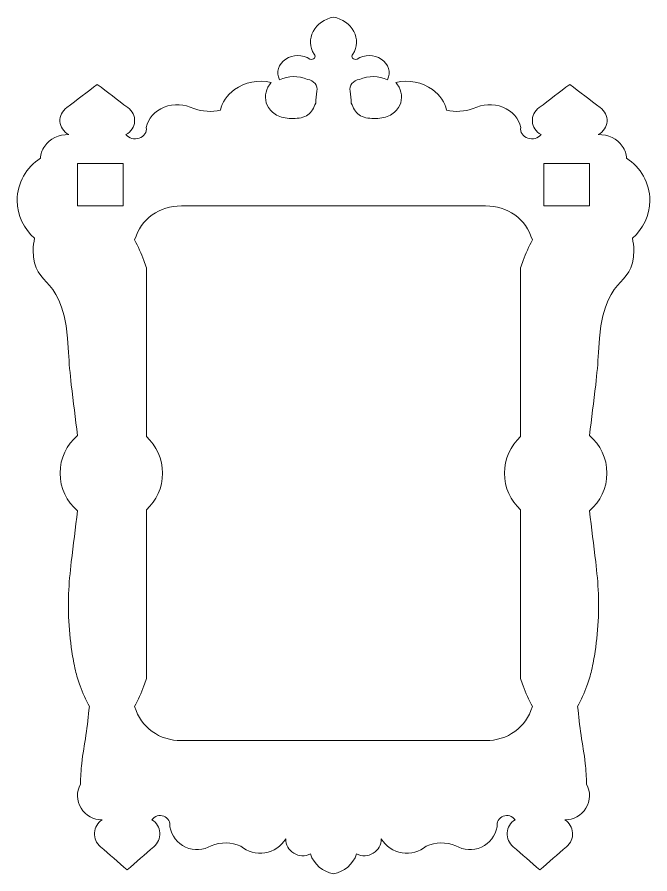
# Model space of a CAD drawing. Header units: centimetres. Extents: x -44 to 44, y -59 to 59.
# Drawn here: x -24.53 to -15.6, y -59.18 to -47.08 of the extents above; entities that cross this region are included whole.
import ezdxf

# ---------------------------------------------------------------- set-up
doc = ezdxf.new("R2010")
doc.units = ezdxf.units.CM
doc.header["$MEASUREMENT"] = 0
doc.layers.add('layer 1', color=7, linetype='Continuous')

msp = doc.modelspace()

# ---------------------------------------------------------------- linework, layer by layer
at = {"layer": 'layer 1', "color": 7, "lineweight": 9}
for points, knots in [([(-24.19573, -49.07488), (-24.39416, -49.20143), (-24.52543, -49.4211), (-24.52543, -49.67089), (-24.52543, -49.67089), (-24.52543, -49.88402), (-24.42984, -50.07518), (-24.27857, -50.20532), (-24.27857, -50.20532), (-24.29154, -50.25853), (-24.29844, -50.31407), (-24.29844, -50.37118), (-24.29844, -50.37118), (-24.29844, -50.95461), (-23.84779, -50.64278), (-23.79984, -51.81793), (-23.79984, -51.81793), (-23.79364, -51.96968), (-23.7783, -52.12097), (-23.76131, -52.27204), (-23.76131, -52.27204), (-23.73435, -52.51159), (-23.70326, -52.75058), (-23.67388, -52.98964), (-23.67388, -52.98964), (-23.82429, -53.11976), (-23.91924, -53.31036), (-23.91924, -53.52278), (-23.91924, -53.52278), (-23.91924, -53.73521), (-23.82429, -53.92581), (-23.67388, -54.05593), (-23.67388, -54.05593), (-23.70326, -54.29501), (-23.73435, -54.534), (-23.76131, -54.77353), (-23.76131, -54.77353), (-23.7783, -54.9246), (-23.79364, -55.07588), (-23.79984, -55.22764), (-23.79984, -55.22764), (-23.80421, -55.33474), (-23.80401, -55.44206), (-23.79984, -55.54926), (-23.79984, -55.54926), (-23.79345, -55.71326), (-23.7777, -55.87693), (-23.75304, -56.03912), (-23.75304, -56.03912), (-23.73939, -56.12899), (-23.72297, -56.21841), (-23.70212, -56.30698), (-23.70212, -56.30698), (-23.68459, -56.38133), (-23.66394, -56.45505), (-23.63777, -56.52664), (-23.63777, -56.52664), (-23.60119, -56.62678), (-23.55381, -56.72269), (-23.50644, -56.81863), (-23.50644, -56.81863), (-23.52058, -56.95337), (-23.53474, -57.08811), (-23.55459, -57.22215), (-23.55459, -57.22215), (-23.57426, -57.35498), (-23.59954, -57.48713), (-23.61373, -57.62051), (-23.61373, -57.62051), (-23.62408, -57.71768), (-23.62854, -57.81553), (-23.63301, -57.91337), (-23.63301, -57.91337), (-23.69132, -58.02304), (-23.68764, -58.14722), (-23.62288, -58.25329), (-23.62288, -58.25329), (-23.55814, -58.3593), (-23.44937, -58.41934), (-23.32513, -58.41756), (-23.32513, -58.41756), (-23.39029, -58.45864), (-23.42961, -58.52488), (-23.43448, -58.60172), (-23.43448, -58.60172), (-23.43936, -58.67858), (-23.40872, -58.74926), (-23.3493, -58.79824), (-23.3493, -58.79824), (-23.22418, -58.90712), (-23.09906, -59.01602), (-22.97394, -59.1249), (-22.97394, -59.1249), (-22.84881, -59.01602), (-22.72369, -58.90712), (-22.59857, -58.79824), (-22.59857, -58.79824), (-22.53913, -58.74926), (-22.50851, -58.67858), (-22.51339, -58.60172), (-22.51339, -58.60172), (-22.51826, -58.52488), (-22.55758, -58.45864), (-22.62272, -58.41756), (-22.62272, -58.41756), (-22.58458, -58.36215), (-22.52029, -58.34237), (-22.45759, -58.3668), (-22.45759, -58.3668), (-22.39491, -58.39121), (-22.36091, -58.44926), (-22.37029, -58.51588), (-22.37029, -58.51588), (-22.34764, -58.64498), (-22.26748, -58.74872), (-22.14827, -58.80326), (-22.14827, -58.80326), (-22.02906, -58.85777), (-21.89818, -58.85057), (-21.78568, -58.78324), (-21.78568, -58.78324), (-21.64952, -58.72928), (-21.50306, -58.73128), (-21.3684, -58.78883), (-21.3684, -58.78883), (-21.27274, -58.86998), (-21.15186, -58.90358), (-21.02807, -58.88336), (-21.02807, -58.88336), (-20.90428, -58.86315), (-20.80035, -58.79288), (-20.73549, -58.68553), (-20.73549, -58.68553), (-20.73561, -58.77068), (-20.69421, -58.84508), (-20.62174, -58.88981), (-20.62174, -58.88981), (-20.54929, -58.93453), (-20.46424, -58.93826), (-20.38817, -58.89994), (-20.38817, -58.89994), (-20.33443, -59.04752), (-20.21537, -59.14993), (-20.06143, -59.181), (-20.06143, -59.181), (-19.90749, -59.14993), (-19.78843, -59.04752), (-19.73469, -58.89994), (-19.73469, -58.89994), (-19.65861, -58.93826), (-19.57356, -58.93453), (-19.50111, -58.88981), (-19.50111, -58.88981), (-19.42864, -58.84508), (-19.38724, -58.77068), (-19.38737, -58.68553), (-19.38737, -58.68553), (-19.32251, -58.79288), (-19.21858, -58.86315), (-19.09479, -58.88336), (-19.09479, -58.88336), (-18.97099, -58.90358), (-18.85011, -58.86998), (-18.75446, -58.78883), (-18.75446, -58.78883), (-18.6198, -58.73128), (-18.47334, -58.72928), (-18.33718, -58.78324), (-18.33718, -58.78324), (-18.22468, -58.85057), (-18.09379, -58.85777), (-17.97459, -58.80326), (-17.97459, -58.80326), (-17.85538, -58.74872), (-17.77521, -58.64498), (-17.75256, -58.51588), (-17.75256, -58.51588), (-17.76195, -58.44926), (-17.72794, -58.39121), (-17.66526, -58.3668), (-17.66526, -58.3668), (-17.60256, -58.34237), (-17.53828, -58.36215), (-17.50014, -58.41756), (-17.50014, -58.41756), (-17.56528, -58.45864), (-17.6046, -58.52488), (-17.60946, -58.60172), (-17.60946, -58.60172), (-17.61435, -58.67858), (-17.58373, -58.74926), (-17.52429, -58.79824), (-17.52429, -58.79824), (-17.39916, -58.90712), (-17.27404, -59.01602), (-17.14892, -59.1249), (-17.14892, -59.1249), (-17.0238, -59.01602), (-16.89868, -58.90712), (-16.77356, -58.79824), (-16.77356, -58.79824), (-16.71414, -58.74926), (-16.68349, -58.67858), (-16.68838, -58.60172), (-16.68838, -58.60172), (-16.69324, -58.52488), (-16.73256, -58.45864), (-16.79773, -58.41756), (-16.79773, -58.41756), (-16.67349, -58.41934), (-16.56471, -58.3593), (-16.49998, -58.25329), (-16.49998, -58.25329), (-16.43522, -58.14722), (-16.43154, -58.02304), (-16.48984, -57.91337), (-16.48984, -57.91337), (-16.49432, -57.81553), (-16.49878, -57.71768), (-16.50913, -57.62051), (-16.50913, -57.62051), (-16.52331, -57.48713), (-16.5486, -57.35498), (-16.56827, -57.22215), (-16.56827, -57.22215), (-16.58811, -57.08811), (-16.60228, -56.95337), (-16.61642, -56.81863), (-16.61642, -56.81863), (-16.56904, -56.72269), (-16.52166, -56.62678), (-16.48509, -56.52664), (-16.48509, -56.52664), (-16.45892, -56.45505), (-16.43826, -56.38133), (-16.42074, -56.30698), (-16.42074, -56.30698), (-16.39989, -56.21841), (-16.38347, -56.12899), (-16.36982, -56.03912), (-16.36982, -56.03912), (-16.34516, -55.87693), (-16.32941, -55.71326), (-16.32302, -55.54926), (-16.32302, -55.54926), (-16.31884, -55.44206), (-16.31865, -55.33474), (-16.32302, -55.22764), (-16.32302, -55.22764), (-16.32921, -55.07588), (-16.34456, -54.9246), (-16.36155, -54.77353), (-16.36155, -54.77353), (-16.38851, -54.534), (-16.4196, -54.29501), (-16.44898, -54.05593), (-16.44898, -54.05593), (-16.29857, -53.92581), (-16.20362, -53.73521), (-16.20362, -53.52278), (-16.20362, -53.52278), (-16.20362, -53.31036), (-16.29857, -53.11976), (-16.44898, -52.98964), (-16.44898, -52.98964), (-16.4196, -52.75058), (-16.38851, -52.51159), (-16.36155, -52.27204), (-16.36155, -52.27204), (-16.34456, -52.12097), (-16.32921, -51.96968), (-16.32302, -51.81793), (-16.32302, -51.81793), (-16.27506, -50.64278), (-15.82442, -50.95461), (-15.82442, -50.37118), (-15.82442, -50.37118), (-15.82442, -50.31407), (-15.83132, -50.25853), (-15.84429, -50.20532), (-15.84429, -50.20532), (-15.69302, -50.07518), (-15.59743, -49.88402), (-15.59743, -49.67089), (-15.59743, -49.67089), (-15.59743, -49.4211), (-15.7287, -49.20143), (-15.92713, -49.07488), (-15.92713, -49.07488), (-15.92852, -49.01588), (-15.94815, -48.95734), (-15.98582, -48.90345), (-15.98582, -48.90345), (-16.05992, -48.7974), (-16.18438, -48.73738), (-16.32656, -48.73916), (-16.32656, -48.73916), (-16.25199, -48.69808), (-16.20699, -48.63182), (-16.20141, -48.555), (-16.20141, -48.555), (-16.19582, -48.47813), (-16.2309, -48.40746), (-16.29891, -48.35848), (-16.29891, -48.35848), (-16.44208, -48.2496), (-16.58526, -48.1407), (-16.72845, -48.03182), (-16.72845, -48.03182), (-16.87164, -48.1407), (-17.01482, -48.2496), (-17.15801, -48.35848), (-17.15801, -48.35848), (-17.22602, -48.40746), (-17.26108, -48.47813), (-17.25549, -48.555), (-17.25549, -48.555), (-17.24991, -48.63182), (-17.20491, -48.69808), (-17.13039, -48.73916), (-17.13039, -48.73916), (-17.17401, -48.79455), (-17.24758, -48.81433), (-17.31934, -48.78992), (-17.31934, -48.78992), (-17.39106, -48.76551), (-17.43, -48.70746), (-17.41924, -48.64084), (-17.41924, -48.64084), (-17.44515, -48.51171), (-17.53689, -48.408), (-17.67332, -48.35346), (-17.67332, -48.35346), (-17.80974, -48.29895), (-17.95952, -48.30615), (-18.08826, -48.37346), (-18.08826, -48.37346), (-18.21114, -48.41603), (-18.34138, -48.42377), (-18.46654, -48.39694), (-18.46654, -48.39694), (-18.49011, -48.28397), (-18.55776, -48.18242), (-18.66334, -48.10523), (-18.66334, -48.10523), (-18.80961, -47.99833), (-18.99583, -47.96224), (-19.18009, -48.00508), (-19.18009, -48.00508), (-19.164, -48.02711), (-19.14793, -48.04911), (-19.13541, -48.07268), (-19.13541, -48.07268), (-19.11184, -48.11719), (-19.10102, -48.16729), (-19.10237, -48.21705), (-19.10237, -48.21705), (-19.1037, -48.26655), (-19.11705, -48.31571), (-19.14444, -48.35878), (-19.14444, -48.35878), (-19.17536, -48.40736), (-19.22415, -48.44818), (-19.27965, -48.47423), (-19.27965, -48.47423), (-19.34372, -48.5043), (-19.41671, -48.51476), (-19.49306, -48.5136), (-19.49306, -48.5136), (-19.56814, -48.51248), (-19.64649, -48.5001), (-19.69959, -48.46303), (-19.69959, -48.46303), (-19.75434, -48.42478), (-19.78224, -48.36023), (-19.81016, -48.29567), (-19.81016, -48.29567), (-19.81564, -48.23972), (-19.82113, -48.18377), (-19.82664, -48.12782), (-19.82664, -48.12782), (-19.84067, -48.04592), (-19.78695, -47.97769), (-19.6944, -47.95986), (-19.6944, -47.95986), (-19.56636, -47.90751), (-19.42502, -47.90948), (-19.29898, -47.96539), (-19.29898, -47.96539), (-19.24864, -47.85876), (-19.2825, -47.74723), (-19.38675, -47.67647), (-19.38675, -47.67647), (-19.49102, -47.60571), (-19.62302, -47.6046), (-19.72881, -47.6736), (-19.72881, -47.6736), (-19.75172, -47.68296), (-19.77626, -47.67758), (-19.79134, -47.65984), (-19.79134, -47.65984), (-19.80645, -47.64212), (-19.80531, -47.62005), (-19.78847, -47.60357), (-19.78847, -47.60357), (-19.72464, -47.5026), (-19.71962, -47.38731), (-19.77444, -47.28238), (-19.77444, -47.28238), (-19.82929, -47.17744), (-19.93228, -47.10529), (-20.06143, -47.08133), (-20.06143, -47.08133), (-20.19058, -47.10529), (-20.29356, -47.17744), (-20.34842, -47.28238), (-20.34842, -47.28238), (-20.40324, -47.38731), (-20.39822, -47.5026), (-20.33439, -47.60357), (-20.33439, -47.60357), (-20.31754, -47.62005), (-20.31641, -47.64212), (-20.33151, -47.65984), (-20.33151, -47.65984), (-20.3466, -47.67758), (-20.37114, -47.68296), (-20.39404, -47.6736), (-20.39404, -47.6736), (-20.49984, -47.6046), (-20.63184, -47.60571), (-20.73611, -47.67647), (-20.73611, -47.67647), (-20.84036, -47.74723), (-20.87421, -47.85876), (-20.82388, -47.96539), (-20.82388, -47.96539), (-20.69784, -47.90948), (-20.55649, -47.90751), (-20.42846, -47.95986), (-20.42846, -47.95986), (-20.33591, -47.97769), (-20.28219, -48.04592), (-20.29622, -48.12782), (-20.29622, -48.12782), (-20.30173, -48.18377), (-20.30721, -48.23972), (-20.3127, -48.29567), (-20.3127, -48.29567), (-20.34062, -48.36023), (-20.36852, -48.42478), (-20.42327, -48.46303), (-20.42327, -48.46303), (-20.47637, -48.5001), (-20.55471, -48.51248), (-20.6298, -48.5136), (-20.6298, -48.5136), (-20.70615, -48.51476), (-20.77914, -48.5043), (-20.84321, -48.47423), (-20.84321, -48.47423), (-20.89871, -48.44818), (-20.9475, -48.40736), (-20.97842, -48.35878), (-20.97842, -48.35878), (-21.00581, -48.31571), (-21.01916, -48.26655), (-21.02049, -48.21705), (-21.02049, -48.21705), (-21.02184, -48.16729), (-21.01101, -48.11719), (-20.98744, -48.07268), (-20.98744, -48.07268), (-20.97493, -48.04911), (-20.95886, -48.02711), (-20.94276, -48.00508), (-20.94276, -48.00508), (-21.12703, -47.96224), (-21.31324, -47.99833), (-21.45951, -48.10523), (-21.45951, -48.10523), (-21.56509, -48.18242), (-21.63274, -48.28397), (-21.65631, -48.39694), (-21.65631, -48.39694), (-21.78148, -48.42377), (-21.91172, -48.41603), (-22.03459, -48.37346), (-22.03459, -48.37346), (-22.16334, -48.30615), (-22.31312, -48.29895), (-22.44954, -48.35346), (-22.44954, -48.35346), (-22.58597, -48.408), (-22.67771, -48.51171), (-22.70361, -48.64084), (-22.70361, -48.64084), (-22.69286, -48.70746), (-22.73179, -48.76551), (-22.80351, -48.78992), (-22.80351, -48.78992), (-22.87528, -48.81433), (-22.94884, -48.79455), (-22.99247, -48.73916), (-22.99247, -48.73916), (-22.91794, -48.69808), (-22.87294, -48.63182), (-22.86737, -48.555), (-22.86737, -48.555), (-22.86178, -48.47813), (-22.89684, -48.40746), (-22.96485, -48.35848), (-22.96485, -48.35848), (-23.10804, -48.2496), (-23.25122, -48.1407), (-23.39441, -48.03182), (-23.39441, -48.03182), (-23.53759, -48.1407), (-23.68078, -48.2496), (-23.82394, -48.35848), (-23.82394, -48.35848), (-23.89196, -48.40746), (-23.92704, -48.47813), (-23.92144, -48.555), (-23.92144, -48.555), (-23.91587, -48.63182), (-23.87087, -48.69808), (-23.7963, -48.73916), (-23.7963, -48.73916), (-23.93848, -48.73738), (-24.06294, -48.7974), (-24.13704, -48.90345), (-24.13704, -48.90345), (-24.17471, -48.95734), (-24.19434, -49.01588), (-24.19573, -49.07488)], [0, 0, 0, 0, 0.00740741, 0.00740741, 0.00740741, 0.00740741, 0.01481481, 0.01481481, 0.01481481, 0.01481481, 0.02222222, 0.02222222, 0.02222222, 0.02222222, 0.02962963, 0.02962963, 0.02962963, 0.02962963, 0.03703704, 0.03703704, 0.03703704, 0.03703704, 0.04444444, 0.04444444, 0.04444444, 0.04444444, 0.05185185, 0.05185185, 0.05185185, 0.05185185, 0.05925926, 0.05925926, 0.05925926, 0.05925926, 0.06666667, 0.06666667, 0.06666667, 0.06666667, 0.07407407, 0.07407407, 0.07407407, 0.07407407, 0.08148148, 0.08148148, 0.08148148, 0.08148148, 0.08888889, 0.08888889, 0.08888889, 0.08888889, 0.0962963, 0.0962963, 0.0962963, 0.0962963, 0.1037037, 0.1037037, 0.1037037, 0.1037037, 0.11111111, 0.11111111, 0.11111111, 0.11111111, 0.11851852, 0.11851852, 0.11851852, 0.11851852, 0.12592593, 0.12592593, 0.12592593, 0.12592593, 0.13333333, 0.13333333, 0.13333333, 0.13333333, 0.14074074, 0.14074074, 0.14074074, 0.14074074, 0.14814815, 0.14814815, 0.14814815, 0.14814815, 0.15555556, 0.15555556, 0.15555556, 0.15555556, 0.16296296, 0.16296296, 0.16296296, 0.16296296, 0.17037037, 0.17037037, 0.17037037, 0.17037037, 0.17777778, 0.17777778, 0.17777778, 0.17777778, 0.18518519, 0.18518519, 0.18518519, 0.18518519, 0.19259259, 0.19259259, 0.19259259, 0.19259259, 0.2, 0.2, 0.2, 0.2, 0.20740741, 0.20740741, 0.20740741, 0.20740741, 0.21481481, 0.21481481, 0.21481481, 0.21481481, 0.22222222, 0.22222222, 0.22222222, 0.22222222, 0.22962963, 0.22962963, 0.22962963, 0.22962963, 0.23703704, 0.23703704, 0.23703704, 0.23703704, 0.24444444, 0.24444444, 0.24444444, 0.24444444, 0.25185185, 0.25185185, 0.25185185, 0.25185185, 0.25925926, 0.25925926, 0.25925926, 0.25925926, 0.26666667, 0.26666667, 0.26666667, 0.26666667, 0.27407407, 0.27407407, 0.27407407, 0.27407407, 0.28148148, 0.28148148, 0.28148148, 0.28148148, 0.28888889, 0.28888889, 0.28888889, 0.28888889, 0.2962963, 0.2962963, 0.2962963, 0.2962963, 0.3037037, 0.3037037, 0.3037037, 0.3037037, 0.31111111, 0.31111111, 0.31111111, 0.31111111, 0.31851852, 0.31851852, 0.31851852, 0.31851852, 0.32592593, 0.32592593, 0.32592593, 0.32592593, 0.33333333, 0.33333333, 0.33333333, 0.33333333, 0.34074074, 0.34074074, 0.34074074, 0.34074074, 0.34814815, 0.34814815, 0.34814815, 0.34814815, 0.35555556, 0.35555556, 0.35555556, 0.35555556, 0.36296296, 0.36296296, 0.36296296, 0.36296296, 0.37037037, 0.37037037, 0.37037037, 0.37037037, 0.37777778, 0.37777778, 0.37777778, 0.37777778, 0.38518519, 0.38518519, 0.38518519, 0.38518519, 0.39259259, 0.39259259, 0.39259259, 0.39259259, 0.4, 0.4, 0.4, 0.4, 0.40740741, 0.40740741, 0.40740741, 0.40740741, 0.41481481, 0.41481481, 0.41481481, 0.41481481, 0.42222222, 0.42222222, 0.42222222, 0.42222222, 0.42962963, 0.42962963, 0.42962963, 0.42962963, 0.43703704, 0.43703704, 0.43703704, 0.43703704, 0.44444444, 0.44444444, 0.44444444, 0.44444444, 0.45185185, 0.45185185, 0.45185185, 0.45185185, 0.45925926, 0.45925926, 0.45925926, 0.45925926, 0.46666667, 0.46666667, 0.46666667, 0.46666667, 0.47407407, 0.47407407, 0.47407407, 0.47407407, 0.48148148, 0.48148148, 0.48148148, 0.48148148, 0.48888889, 0.48888889, 0.48888889, 0.48888889, 0.4962963, 0.4962963, 0.4962963, 0.4962963, 0.5037037, 0.5037037, 0.5037037, 0.5037037, 0.51111111, 0.51111111, 0.51111111, 0.51111111, 0.51851852, 0.51851852, 0.51851852, 0.51851852, 0.52592593, 0.52592593, 0.52592593, 0.52592593, 0.53333333, 0.53333333, 0.53333333, 0.53333333, 0.54074074, 0.54074074, 0.54074074, 0.54074074, 0.54814815, 0.54814815, 0.54814815, 0.54814815, 0.55555556, 0.55555556, 0.55555556, 0.55555556, 0.56296296, 0.56296296, 0.56296296, 0.56296296, 0.57037037, 0.57037037, 0.57037037, 0.57037037, 0.57777778, 0.57777778, 0.57777778, 0.57777778, 0.58518519, 0.58518519, 0.58518519, 0.58518519, 0.59259259, 0.59259259, 0.59259259, 0.59259259, 0.6, 0.6, 0.6, 0.6, 0.60740741, 0.60740741, 0.60740741, 0.60740741, 0.61481481, 0.61481481, 0.61481481, 0.61481481, 0.62222222, 0.62222222, 0.62222222, 0.62222222, 0.62962963, 0.62962963, 0.62962963, 0.62962963, 0.63703704, 0.63703704, 0.63703704, 0.63703704, 0.64444444, 0.64444444, 0.64444444, 0.64444444, 0.65185185, 0.65185185, 0.65185185, 0.65185185, 0.65925926, 0.65925926, 0.65925926, 0.65925926, 0.66666667, 0.66666667, 0.66666667, 0.66666667, 0.67407407, 0.67407407, 0.67407407, 0.67407407, 0.68148148, 0.68148148, 0.68148148, 0.68148148, 0.68888889, 0.68888889, 0.68888889, 0.68888889, 0.6962963, 0.6962963, 0.6962963, 0.6962963, 0.7037037, 0.7037037, 0.7037037, 0.7037037, 0.71111111, 0.71111111, 0.71111111, 0.71111111, 0.71851852, 0.71851852, 0.71851852, 0.71851852, 0.72592593, 0.72592593, 0.72592593, 0.72592593, 0.73333333, 0.73333333, 0.73333333, 0.73333333, 0.74074074, 0.74074074, 0.74074074, 0.74074074, 0.74814815, 0.74814815, 0.74814815, 0.74814815, 0.75555556, 0.75555556, 0.75555556, 0.75555556, 0.76296296, 0.76296296, 0.76296296, 0.76296296, 0.77037037, 0.77037037, 0.77037037, 0.77037037, 0.77777778, 0.77777778, 0.77777778, 0.77777778, 0.78518519, 0.78518519, 0.78518519, 0.78518519, 0.79259259, 0.79259259, 0.79259259, 0.79259259, 0.8, 0.8, 0.8, 0.8, 0.80740741, 0.80740741, 0.80740741, 0.80740741, 0.81481481, 0.81481481, 0.81481481, 0.81481481, 0.82222222, 0.82222222, 0.82222222, 0.82222222, 0.82962963, 0.82962963, 0.82962963, 0.82962963, 0.83703704, 0.83703704, 0.83703704, 0.83703704, 0.84444444, 0.84444444, 0.84444444, 0.84444444, 0.85185185, 0.85185185, 0.85185185, 0.85185185, 0.85925926, 0.85925926, 0.85925926, 0.85925926, 0.86666667, 0.86666667, 0.86666667, 0.86666667, 0.87407407, 0.87407407, 0.87407407, 0.87407407, 0.88148148, 0.88148148, 0.88148148, 0.88148148, 0.88888889, 0.88888889, 0.88888889, 0.88888889, 0.8962963, 0.8962963, 0.8962963, 0.8962963, 0.9037037, 0.9037037, 0.9037037, 0.9037037, 0.91111111, 0.91111111, 0.91111111, 0.91111111, 0.91851852, 0.91851852, 0.91851852, 0.91851852, 0.92592593, 0.92592593, 0.92592593, 0.92592593, 0.93333333, 0.93333333, 0.93333333, 0.93333333, 0.94074074, 0.94074074, 0.94074074, 0.94074074, 0.94814815, 0.94814815, 0.94814815, 0.94814815, 0.95555556, 0.95555556, 0.95555556, 0.95555556, 0.96296296, 0.96296296, 0.96296296, 0.96296296, 0.97037037, 0.97037037, 0.97037037, 0.97037037, 0.97777778, 0.97777778, 0.97777778, 0.97777778, 0.98518519, 0.98518519, 0.98518519, 0.98518519, 1, 1, 1, 1]), ([(-23.67424, -49.14698), (-23.67424, -49.14698), (-23.03139, -49.14698), (-23.03139, -49.14698), (-23.03139, -49.14698), (-23.03139, -49.14698), (-23.03139, -49.74698), (-23.03139, -49.74698), (-23.03139, -49.74698), (-23.03139, -49.74698), (-23.67424, -49.74698), (-23.67424, -49.74698), (-23.67424, -49.74698), (-23.67424, -49.74698), (-23.67424, -49.14698), (-23.67424, -49.14698)], [0, 0, 0, 0, 0.2, 0.2, 0.2, 0.2, 0.4, 0.4, 0.4, 0.4, 0.6, 0.6, 0.6, 0.6, 1, 1, 1, 1]), ([(-16.44861, -49.14698), (-16.44861, -49.14698), (-17.09147, -49.14698), (-17.09147, -49.14698), (-17.09147, -49.14698), (-17.09147, -49.14698), (-17.09147, -49.74698), (-17.09147, -49.74698), (-17.09147, -49.74698), (-17.09147, -49.74698), (-16.44861, -49.74698), (-16.44861, -49.74698), (-16.44861, -49.74698), (-16.44861, -49.74698), (-16.44861, -49.14698), (-16.44861, -49.14698)], [0, 0, 0, 0, 0.2, 0.2, 0.2, 0.2, 0.4, 0.4, 0.4, 0.4, 0.6, 0.6, 0.6, 0.6, 1, 1, 1, 1]), ([(-20.06143, -57.29858), (-20.77669, -57.29858), (-21.49196, -57.29858), (-22.20722, -57.29858), (-22.20722, -57.29858), (-22.51995, -57.3006), (-22.77294, -57.11672), (-22.86754, -56.81863), (-22.86754, -56.81863), (-22.82016, -56.72269), (-22.77279, -56.62678), (-22.73621, -56.52664), (-22.73621, -56.52664), (-22.72363, -56.49223), (-22.71234, -56.45736), (-22.70205, -56.42216), (-22.70205, -56.42216), (-22.70205, -56.42216), (-22.70205, -54.04003), (-22.70205, -54.04003), (-22.70205, -54.04003), (-22.56197, -53.91051), (-22.47448, -53.7267), (-22.47448, -53.52278), (-22.47448, -53.52278), (-22.47448, -53.31885), (-22.56197, -53.13506), (-22.70205, -53.00554), (-22.70205, -53.00554), (-22.70205, -53.00554), (-22.70205, -50.62341), (-22.70205, -50.62341), (-22.70205, -50.62341), (-22.71234, -50.58821), (-22.72363, -50.55332), (-22.73621, -50.51893), (-22.73621, -50.51893), (-22.77279, -50.41879), (-22.82016, -50.32288), (-22.86754, -50.22694), (-22.86754, -50.22694), (-22.77294, -49.92885), (-22.51995, -49.74497), (-22.20722, -49.74698), (-22.20722, -49.74698), (-21.49196, -49.74698), (-20.77669, -49.74698), (-20.06143, -49.74698), (-20.06143, -49.74698), (-19.34616, -49.74698), (-18.6309, -49.74698), (-17.91564, -49.74698), (-17.91564, -49.74698), (-17.60291, -49.74497), (-17.34992, -49.92885), (-17.25531, -50.22694), (-17.25531, -50.22694), (-17.30269, -50.32288), (-17.35007, -50.41879), (-17.38665, -50.51893), (-17.38665, -50.51893), (-17.39923, -50.55332), (-17.41052, -50.58821), (-17.42081, -50.62341), (-17.42081, -50.62341), (-17.42081, -50.62341), (-17.42081, -53.00554), (-17.42081, -53.00554), (-17.42081, -53.00554), (-17.56089, -53.13506), (-17.64838, -53.31885), (-17.64838, -53.52278), (-17.64838, -53.52278), (-17.64838, -53.7267), (-17.56089, -53.91051), (-17.42081, -54.04003), (-17.42081, -54.04003), (-17.42081, -54.04003), (-17.42081, -56.42216), (-17.42081, -56.42216), (-17.42081, -56.42216), (-17.41052, -56.45736), (-17.39923, -56.49223), (-17.38665, -56.52664), (-17.38665, -56.52664), (-17.35007, -56.62678), (-17.30269, -56.72269), (-17.25531, -56.81863), (-17.25531, -56.81863), (-17.34992, -57.11672), (-17.60291, -57.3006), (-17.91564, -57.29858), (-17.91564, -57.29858), (-18.6309, -57.29858), (-19.34616, -57.29858), (-20.06143, -57.29858)], [0, 0, 0, 0, 0.04, 0.04, 0.04, 0.04, 0.08, 0.08, 0.08, 0.08, 0.12, 0.12, 0.12, 0.12, 0.16, 0.16, 0.16, 0.16, 0.2, 0.2, 0.2, 0.2, 0.24, 0.24, 0.24, 0.24, 0.28, 0.28, 0.28, 0.28, 0.32, 0.32, 0.32, 0.32, 0.36, 0.36, 0.36, 0.36, 0.4, 0.4, 0.4, 0.4, 0.44, 0.44, 0.44, 0.44, 0.48, 0.48, 0.48, 0.48, 0.52, 0.52, 0.52, 0.52, 0.56, 0.56, 0.56, 0.56, 0.6, 0.6, 0.6, 0.6, 0.64, 0.64, 0.64, 0.64, 0.68, 0.68, 0.68, 0.68, 0.72, 0.72, 0.72, 0.72, 0.76, 0.76, 0.76, 0.76, 0.8, 0.8, 0.8, 0.8, 0.84, 0.84, 0.84, 0.84, 0.88, 0.88, 0.88, 0.88, 0.92, 0.92, 0.92, 0.92, 1, 1, 1, 1])]:
    msp.add_open_spline(points, degree=3, knots=knots, dxfattribs=at)

doc.saveas('drawing.dxf')
